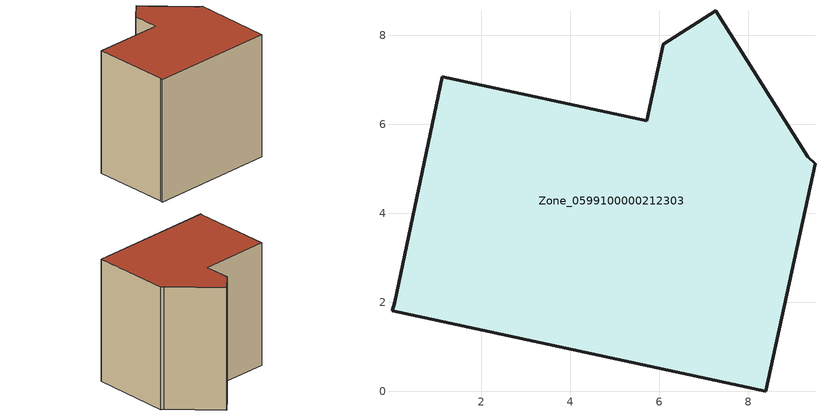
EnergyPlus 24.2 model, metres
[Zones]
Zone_0599100000212303
 floor ground (C_G): 0.06,2 1.13,7.07 5.72,6.08 6.09,7.8 7.28,8.56 9.34,5.27 9.5,5.12 8.39,0 0.01,1.81 z0
 wall outside (C_F): 9.34,5.27 7.28,8.56 6.09,7.8 5.72,6.08 1.13,7.07 0.06,2 0.01,1.81 8.39,0 9.5,5.12 9.34,5.27 z0:8.53
 roof outside (C_R): 1.13,7.07 0.06,2 0.01,1.81 8.39,0 9.5,5.12 9.34,5.27 7.28,8.56 6.09,7.8 5.72,6.08 z8.53
[BUILDING]
Pand.0599100000212303: North Axis=0; Terrain=City; Loads Convergence Tolerance Value=0.04; Temperature Convergence Tolerance Value=0.4; Solar Distribution=FullExterior; Maximum Number of Warmup Days=25; Minimum Number of Warmup Days=1
[Site:Location]
Rotterdam.The.Hague.AP_ZH_NLD Design_Conditions: Latitude=51.96; Longitude=4.45; Time Zone=1; Elevation=-4.5
[SITE:GROUNDTEMPERATURE:BUILDINGSURFACE]
18, 18, 18, 18, 18, 18, 18, 18, 18, 18, 18, 18
[MATERIAL] Thermal Absorptance=0.9; Solar Absorptance=0.7; Visible Absorptance=0.7
Name | Roughness | Thickness | Conductivity | Density | Specific Heat
G.TC.1975-1991 | MediumSmooth | 0.15 | 0.288461 | 540 | 1210
F.TC.1975-1991 | Rough | 0.3 | 0.230769 | 1920 | 840
R.TC.1975-1991 | MediumRough | 0.2 | 0.153846 | 1500 | 1000
[CONSTRUCTION]
C_G: G.TC.1975-1991
C_F: F.TC.1975-1991
C_R: R.TC.1975-1991
[ZONE]
Zone_0599100000212303: Type=1; Multiplier=1; Ceiling Height=Autocalculate; Volume=Autocalculate; Floor Area=autocalculate; Part of Total Floor Area=Yes
[ZONEINFILTRATION:DESIGNFLOWRATE]
Infil_Zone_0599100000212303: Zone or ZoneList or Space or SpaceList=Zone_0599100000212303; Schedule=AlwaysOn; Design Flow Rate Calculation Method=Flow/Area; Flow Rate per Floor Area=0.003; Constant Term Coefficient=1; Temperature Term Coefficient=0; Velocity Term Coefficient=0; Velocity Squared Term Coefficient=0
[HVACTEMPLATE:ZONE:IDEALLOADSAIRSYSTEM]
Zone_0599100000212303: Maximum Heating Supply Air Temperature=50; Minimum Cooling Supply Air Temperature=13; Maximum Heating Supply Air Humidity Ratio=0.0156; Minimum Cooling Supply Air Humidity Ratio=0.0077; Heating Limit=NoLimit; Cooling Limit=NoLimit; Dehumidification Control Type=ConstantSensibleHeatRatio; Cooling Sensible Heat Ratio=0.7; Dehumidification Setpoint=60; Humidification Control Type=None; Humidification Setpoint=30; Outdoor Air Method=None; Outdoor Air Flow Rate per Person=0.00944; Outdoor Air Flow Rate per Zone Floor Area=0; Outdoor Air Flow Rate per Zone=0; Demand Controlled Ventilation Type=None; Outdoor Air Economizer Type=NoEconomizer; Heat Recovery Type=None; Sensible Heat Recovery Effectiveness=0.7; Latent Heat Recovery Effectiveness=0.65
[ZONECONTROL:THERMOSTAT]
ThermostatControl_Zone_0599100000212303: Zone or ZoneList=Zone_0599100000212303; Control Type Schedule=DualSetpointControlType; Control 1=Thermostat_Zone_0599100000212303; Temperature Difference Between Cutout And Setpoint=0
[THERMOSTATSETPOINT:DUALSETPOINT]
Thermostat_Zone_0599100000212303: Heating Setpoint Temperature Schedule=HeatingSetpoint_Zone_0599100000212303; Cooling Setpoint Temperature Schedule=CoolingSetpoint_Zone_0599100000212303
[SCHEDULE:COMPACT]
HeatingSetpoint_Zone_0599100000212303: Through: 12/31, For: AllDays, Until: 24:00, 21
CoolingSetpoint_Zone_0599100000212303: Through: 12/31, For: AllDays, Until: 24:00, 24
DualSetpointControlType: Through: 12/31, For: AllDays, Until: 24:00, 4
AlwaysOn: Through: 12/31, For: AllDays, Until: 24:00, 1
